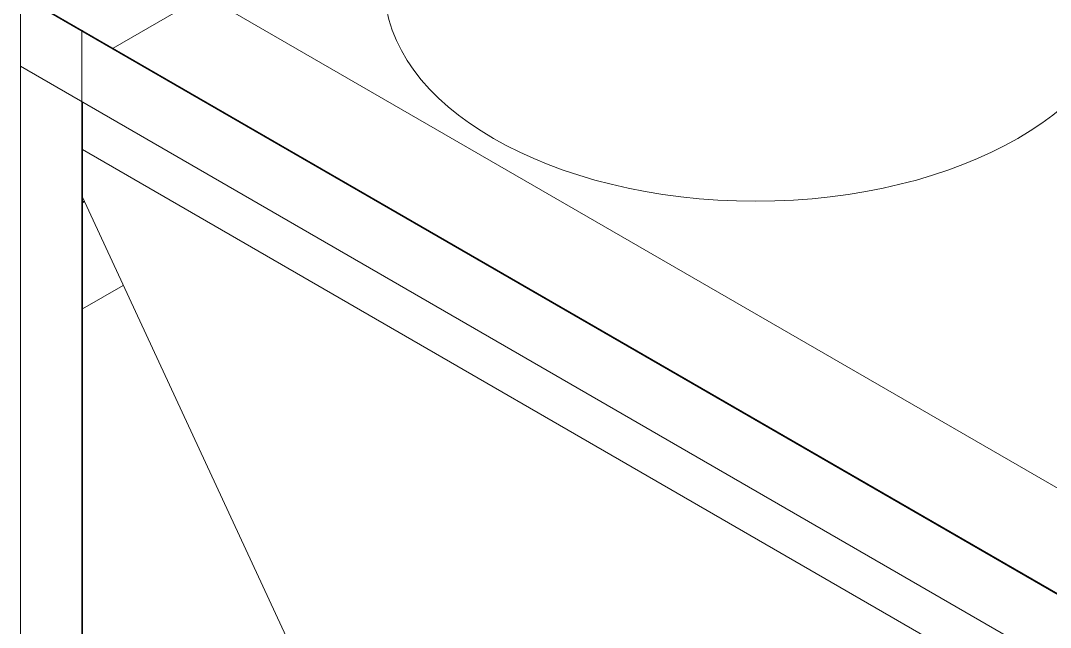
# Model space of a CAD drawing. Header units: millimetres. Extents: x -312439 to 477422, y -331570 to 212570.
# Drawn here: x 443799 to 446711, y 104973 to 106688 of the extents above; entities that cross this region are included whole.
import ezdxf

# ---------------------------------------------------------------- set-up
doc = ezdxf.new("R2010")
doc.units = ezdxf.units.MM

msp = doc.modelspace()

# ---------------------------------------------------------------- linework, layer by layer
at = {"color": 3, "linetype": 'Continuous', "lineweight": 0, "extrusion": (-1.11022e-16, 0.816497, 0.57735)}
for p, q in [((444828.473, 107053.473), (444060.292, 106609.964)), ((444058.56, 106908.964), (448016.296, 104623.964)), ((443798.752, 106758.964), (443798.752, 102567.149)), ((443798.752, 106758.964), (447758.221, 104472.964)), ((443800.484, 106759.964), (447759.953, 104473.964)), ((443973.689, 106659.964), (443971.957, 106658.964)), ((443971.957, 106658.964), (443971.957, 102467.149)), ((443798.752, 106558.964), (447756.488, 104273.964)), ((443973.689, 106457.964), (443973.689, 103888.466)), ((447585.015, 104238.185), (443973.689, 106323.185)), ((444698.954, 104624.885), (443973.689, 106188.496)), ((443978.657, 106177.787), (443973.689, 106174.92)), ((443979.388, 106176.21), (443973.689, 106172.92)), ((444089.147, 105939.579), (443973.689, 105872.92))]:
    msp.add_line(p, q, dxfattribs=at)
at = {"color": 3, "linetype": 'Continuous', "lineweight": 0}
msp.add_ellipse((445877.242, 106783.14), major_axis=(-1048.768, 0), ratio=0.57735027, start_param=0, end_param=3.14159265, dxfattribs=at)

doc.saveas('drawing.dxf')
